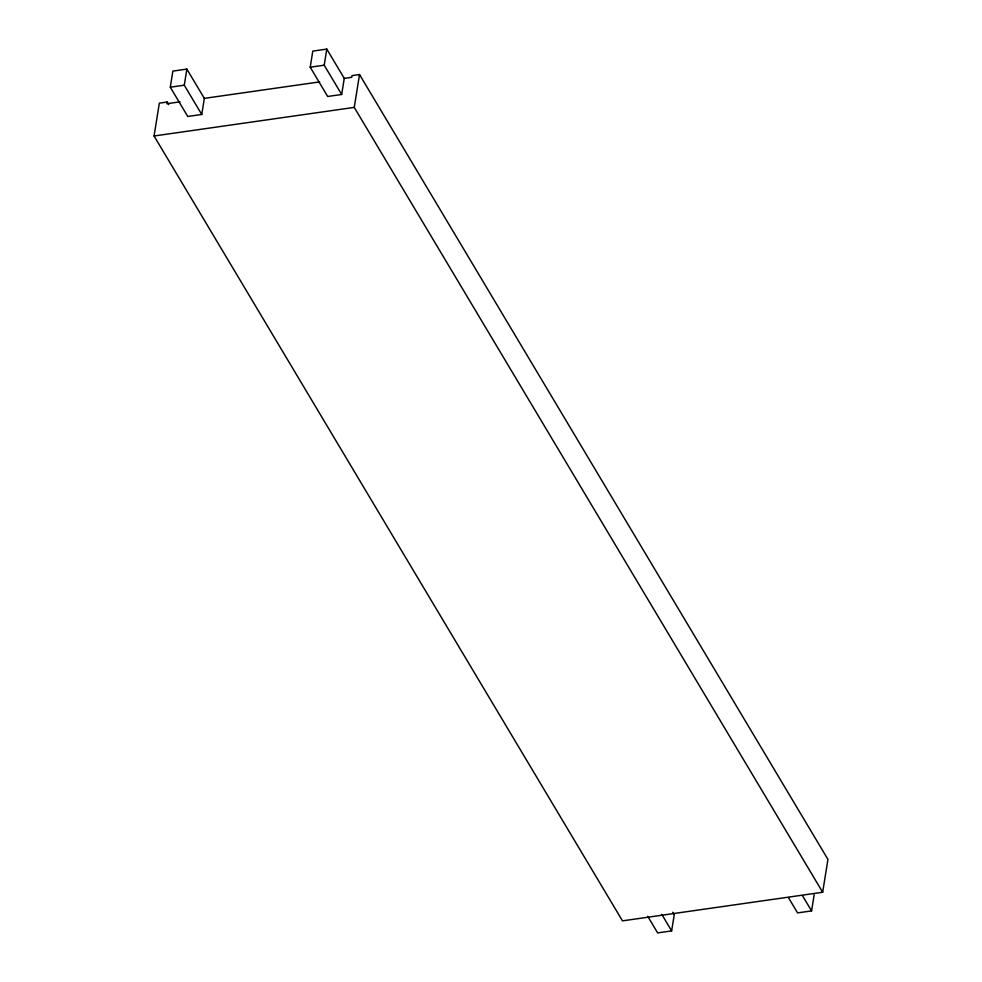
<?xml version="1.0" encoding="UTF-8"?>
<svg xmlns="http://www.w3.org/2000/svg" width="982" height="982" viewBox="0 0 982 982"><rect width="100%" height="100%" fill="white"/><g stroke="black" fill="none" stroke-linecap="round" stroke-linejoin="round"><path stroke-width="1.47" d="M344.265 78.376L341.675 94.481L327.681 96.481L310.214 67.206L312.792 51.101L326.785 49.1L344.265 78.376L351.752 77.296L352.022 75.602L359.522 74.534L827.936 859.397L822.671 892.257L622.478 920.858L154.064 135.995L159.33 103.147L167.124 102.03L168.695 104.657M167.124 102.03L166.854 103.724L180.062 101.833M170.291 87.202L172.869 71.097L186.862 69.096L204.33 98.372L201.752 114.477L187.758 116.477L170.291 87.202L184.285 85.201L201.752 114.477M184.285 85.201L186.862 69.096M341.675 94.481L324.207 65.205L326.785 49.1M822.671 892.257L354.257 107.382L359.522 74.534M647.776 916.353L657.645 932.9L671.639 930.899L674.229 914.794L672.707 912.241M788.46 897.634L797.58 912.904L811.574 910.903L814.152 894.798M310.214 67.206L324.207 65.205M204.33 98.372L319.641 81.887M154.064 135.995L354.257 107.382M802.454 895.633L811.574 910.903M661.77 914.352L671.639 930.899"/></g></svg>
